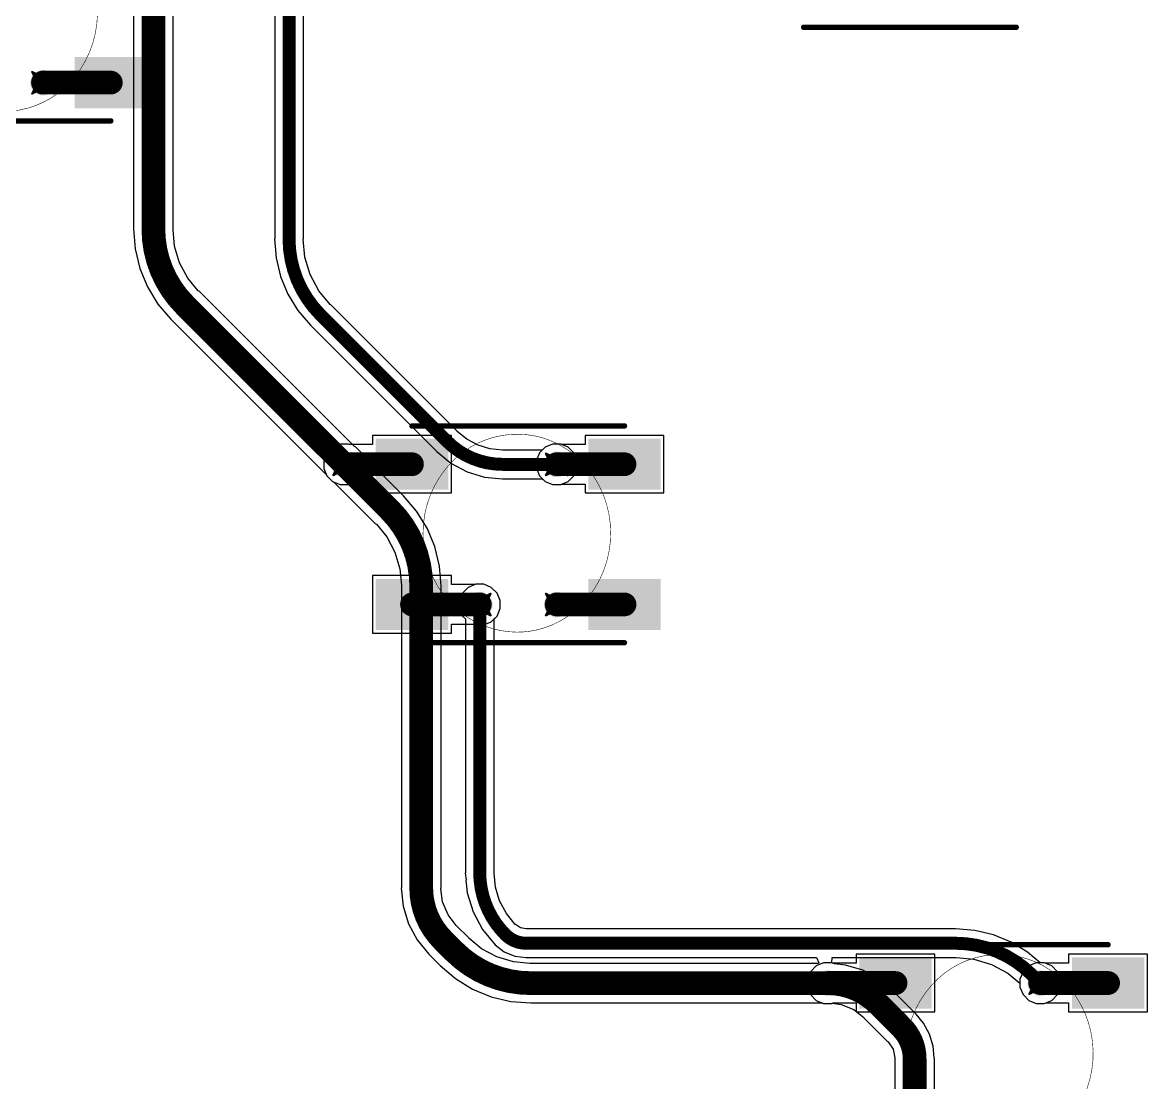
# Model space of a CAD drawing. Header units: inches. Extents: x -11 to 1110, y -7 to 455.
# Drawn here: x 596.71 to 623.18, y 214.76 to 239.7 of the extents above; entities that cross this region are included whole.
import ezdxf

# ---------------------------------------------------------------- set-up
doc = ezdxf.new("R2010")
doc.units = ezdxf.units.IN
for name, color, linetype in [('Bottom Layer', 5, 'Continuous'), ('Drill Drawing', 1, 'Continuous'), ('Mechanical 7', 56, 'Continuous'), ('Top Layer', 1, 'Continuous'), ('Top Overlay', 2, 'Continuous'), ('Top Paste', 8, 'Continuous'), ('Top Solder', 216, 'Continuous'), ('Via Holes', 16, 'Continuous')]:
    doc.layers.add(name, color=color, linetype=linetype)

msp = doc.modelspace()

# ---------------------------------------------------------------- hatches: boundary and pattern name
at = {"layer": 'Bottom Layer'}
h = msp.add_hatch(color=5, dxfattribs=at)
edge = h.paths.add_edge_path()
edge.add_arc((597.197, 238.286), 0.3, 0, 360)
h = msp.add_hatch(color=5, dxfattribs=at)
edge = h.paths.add_edge_path()
edge.add_arc((604.282, 229.305), 0.3, 0, 360)
h = msp.add_hatch(color=5, dxfattribs=at)
edge = h.paths.add_edge_path()
edge.add_arc((609.282, 229.305), 0.3, 0, 360)
h = msp.add_hatch(color=5, dxfattribs=at)
edge = h.paths.add_edge_path()
edge.add_arc((607.473, 226.005), 0.3, 0, 360)
h = msp.add_hatch(color=5, dxfattribs=at)
edge = h.paths.add_edge_path()
edge.add_arc((609.282, 226.005), 0.3, 0, 360)
h = msp.add_hatch(color=5, dxfattribs=at)
edge = h.paths.add_edge_path()
edge.add_arc((615.658, 217.095), 0.3, 0, 360)
h = msp.add_hatch(color=5, dxfattribs=at)
edge = h.paths.add_edge_path()
edge.add_arc((620.658, 217.095), 0.3, 0, 360)
at = {"layer": 'Top Layer'}
for points in [[(598.042, 238.79), (599.542, 238.79), (599.542, 237.79), (598.042, 237.79)], [(605.128, 229.808), (606.628, 229.808), (606.628, 228.808), (605.128, 228.808)], [(611.628, 228.808), (610.128, 228.808), (610.128, 229.808), (611.628, 229.808)], [(605.128, 226.508), (606.628, 226.508), (606.628, 225.508), (605.128, 225.508)], [(610.128, 226.508), (611.628, 226.508), (611.628, 225.508), (610.128, 225.508)], [(616.504, 217.598), (618.004, 217.598), (618.004, 216.598), (616.504, 216.598)], [(623.004, 216.598), (621.504, 216.598), (621.504, 217.598), (623.004, 217.598)]]:
    msp.add_hatch(color=1, dxfattribs=at).paths.add_polyline_path(points)
h = msp.add_hatch(color=1, dxfattribs=at)
edge = h.paths.add_edge_path()
edge.add_arc((597.197, 238.286), 0.3, 0, 360)
h = msp.add_hatch(color=1, dxfattribs=at)
edge = h.paths.add_edge_path()
edge.add_arc((604.282, 229.305), 0.3, 0, 360)
h = msp.add_hatch(color=1, dxfattribs=at)
edge = h.paths.add_edge_path()
edge.add_arc((609.282, 229.305), 0.3, 0, 360)
h = msp.add_hatch(color=1, dxfattribs=at)
edge = h.paths.add_edge_path()
edge.add_arc((607.473, 226.005), 0.3, 0, 360)
h = msp.add_hatch(color=1, dxfattribs=at)
edge = h.paths.add_edge_path()
edge.add_arc((609.282, 226.005), 0.3, 0, 360)
h = msp.add_hatch(color=1, dxfattribs=at)
edge = h.paths.add_edge_path()
edge.add_arc((615.658, 217.095), 0.3, 0, 360)
h = msp.add_hatch(color=1, dxfattribs=at)
edge = h.paths.add_edge_path()
edge.add_arc((620.658, 217.095), 0.3, 0, 360)
at = {"layer": 'Top Paste'}
for points in [[(598.042, 238.79), (599.542, 238.79), (599.542, 237.79), (598.042, 237.79)], [(605.128, 229.808), (606.628, 229.808), (606.628, 228.808), (605.128, 228.808)], [(611.628, 228.808), (610.128, 228.808), (610.128, 229.808), (611.628, 229.808)], [(605.128, 226.508), (606.628, 226.508), (606.628, 225.508), (605.128, 225.508)], [(610.128, 226.508), (611.628, 226.508), (611.628, 225.508), (610.128, 225.508)], [(616.504, 217.598), (618.004, 217.598), (618.004, 216.598), (616.504, 216.598)], [(623.004, 216.598), (621.504, 216.598), (621.504, 217.598), (623.004, 217.598)]]:
    msp.add_hatch(color=8, dxfattribs=at).paths.add_polyline_path(points)
at = {"layer": 'Top Solder'}
for points in [[(597.941, 238.891), (599.644, 238.891), (599.644, 237.688), (597.941, 237.688)], [(605.026, 229.91), (606.729, 229.91), (606.729, 228.707), (605.026, 228.707)], [(611.729, 228.707), (610.026, 228.707), (610.026, 229.91), (611.729, 229.91)], [(605.026, 226.61), (606.729, 226.61), (606.729, 225.407), (605.026, 225.407)], [(610.026, 226.61), (611.729, 226.61), (611.729, 225.407), (610.026, 225.407)], [(616.402, 217.7), (618.105, 217.7), (618.105, 216.497), (616.402, 216.497)], [(623.105, 216.497), (621.402, 216.497), (621.402, 217.7), (623.105, 217.7)]]:
    msp.add_hatch(color=216, dxfattribs=at).paths.add_polyline_path(points)
at = {"layer": 'Via Holes'}
h = msp.add_hatch(color=7, dxfattribs=at)
edge = h.paths.add_edge_path()
edge.add_arc((597.197, 238.286), 0.15, 0, 360)
h = msp.add_hatch(color=7, dxfattribs=at)
edge = h.paths.add_edge_path()
edge.add_arc((604.282, 229.305), 0.15, 0, 360)
h = msp.add_hatch(color=7, dxfattribs=at)
edge = h.paths.add_edge_path()
edge.add_arc((609.282, 229.305), 0.15, 0, 360)
h = msp.add_hatch(color=7, dxfattribs=at)
edge = h.paths.add_edge_path()
edge.add_arc((607.473, 226.005), 0.15, 0, 360)
h = msp.add_hatch(color=7, dxfattribs=at)
edge = h.paths.add_edge_path()
edge.add_arc((609.282, 226.005), 0.15, 0, 360)
h = msp.add_hatch(color=7, dxfattribs=at)
edge = h.paths.add_edge_path()
edge.add_arc((615.658, 217.095), 0.15, 0, 360)
h = msp.add_hatch(color=7, dxfattribs=at)
edge = h.paths.add_edge_path()
edge.add_arc((620.658, 217.095), 0.15, 0, 360)

# ---------------------------------------------------------------- linework, layer by layer
at = {"layer": 'Bottom Layer'}
for p, q in [((599.328, 246.227), (599.328, 234.845)), ((600.26, 234.845), (600.26, 245.884)), ((602.649, 242.711), (602.649, 234.616)), ((603.322, 234.616), (603.322, 242.711)), ((599.328, 234.845), (599.328, 234.845)), ((599.328, 234.845), (599.365, 234.375)), ((600.256, 234.824), (600.26, 234.845)), ((600.294, 234.439), (600.256, 234.824)), ((602.649, 234.616), (602.646, 234.616)), ((602.646, 234.616), (602.682, 234.165)), ((603.319, 234.601), (603.322, 234.616)), ((603.36, 234.185), (603.319, 234.601)), ((599.365, 234.375), (599.475, 233.916)), ((600.412, 234.049), (600.294, 234.439)), ((600.604, 233.689), (600.412, 234.049)), ((602.682, 234.165), (602.787, 233.726)), ((603.486, 233.771), (603.36, 234.185)), ((599.475, 233.916), (599.655, 233.48)), ((602.787, 233.726), (602.96, 233.309)), ((603.69, 233.389), (603.486, 233.771)), ((599.655, 233.48), (599.902, 233.078)), ((600.85, 233.391), (600.604, 233.689)), ((600.868, 233.379), (600.85, 233.391)), ((604.525, 229.722), (600.868, 233.379)), ((602.96, 233.309), (603.196, 232.924)), ((603.955, 233.066), (603.69, 233.389)), ((599.902, 233.078), (600.208, 232.719)), ((603.196, 232.924), (603.489, 232.58)), ((603.967, 233.058), (603.955, 233.066)), ((606.942, 230.083), (603.967, 233.058)), ((600.208, 232.719), (600.208, 232.719)), ((600.208, 232.719), (603.865, 229.062)), ((603.489, 232.58), (603.491, 232.582)), ((603.491, 232.582), (606.466, 229.607)), ((606.944, 230.08), (606.942, 230.083)), ((607.17, 229.895), (606.944, 230.08)), ((607.431, 229.755), (607.17, 229.895)), ((607.713, 229.67), (607.431, 229.755)), ((609.187, 229.783), (609.011, 229.71)), ((609.377, 229.783), (609.187, 229.783)), ((609.553, 229.71), (609.377, 229.783)), ((604.553, 229.71), (604.525, 229.722)), ((604.687, 229.576), (604.553, 229.71)), ((604.699, 229.548), (604.687, 229.576)), ((605.68, 228.566), (604.699, 229.548)), ((606.466, 229.607), (606.463, 229.604)), ((606.463, 229.604), (606.794, 229.332)), ((608.004, 229.641), (607.713, 229.67)), ((608.007, 229.642), (608.004, 229.641)), ((608.943, 229.642), (608.007, 229.642)), ((609.011, 229.71), (608.943, 229.642)), ((609.687, 229.576), (609.553, 229.71)), ((609.76, 229.4), (609.687, 229.576)), ((606.794, 229.332), (607.172, 229.13)), ((609.687, 229.034), (609.76, 229.21)), ((609.76, 229.21), (609.76, 229.4)), ((603.865, 229.062), (603.877, 229.034)), ((603.877, 229.034), (604.011, 228.9)), ((607.172, 229.13), (607.581, 229.006)), ((607.581, 229.006), (608.007, 228.964)), ((608.007, 228.964), (608.007, 228.968)), ((608.007, 228.968), (608.943, 228.968)), ((608.943, 228.968), (609.011, 228.9)), ((609.553, 228.9), (609.687, 229.034)), ((604.011, 228.9), (604.039, 228.888)), ((604.039, 228.888), (605.021, 227.907)), ((609.011, 228.9), (609.187, 228.827)), ((609.187, 228.827), (609.377, 228.827)), ((609.377, 228.827), (609.553, 228.9)), ((605.681, 228.566), (605.68, 228.566)), ((605.68, 228.566), (605.68, 228.566)), ((605.987, 228.207), (605.681, 228.566)), ((606.234, 227.805), (605.987, 228.207)), ((605.021, 227.907), (605.039, 227.895)), ((605.039, 227.895), (605.284, 227.596)), ((606.414, 227.369), (606.234, 227.805)), ((605.284, 227.596), (605.477, 227.236)), ((606.524, 226.91), (606.414, 227.369)), ((605.477, 227.236), (605.595, 226.846)), ((605.595, 226.846), (605.633, 226.461)), ((606.561, 226.44), (606.524, 226.91)), ((605.633, 226.461), (605.629, 226.44)), ((605.629, 226.44), (605.629, 219.336)), ((606.561, 219.336), (606.561, 226.44)), ((606.561, 226.44), (606.561, 226.44)), ((607.203, 226.41), (607.068, 226.276)), ((607.378, 226.483), (607.203, 226.41)), ((607.568, 226.483), (607.378, 226.483)), ((607.744, 226.41), (607.568, 226.483)), ((607.878, 226.276), (607.744, 226.41)), ((607.068, 226.276), (606.995, 226.1)), ((606.995, 226.1), (606.995, 225.91)), ((607.951, 226.1), (607.878, 226.276)), ((607.951, 225.91), (607.951, 226.1)), ((606.995, 225.91), (607.068, 225.734)), ((607.878, 225.734), (607.951, 225.91)), ((607.068, 225.734), (607.137, 225.666)), ((607.137, 225.666), (607.137, 219.692)), ((607.81, 225.666), (607.878, 225.734)), ((607.81, 219.692), (607.81, 225.666)), ((607.137, 219.692), (607.131, 219.692)), ((607.131, 219.692), (607.149, 219.517)), ((607.809, 219.685), (607.81, 219.692)), ((607.841, 219.356), (607.809, 219.685)), ((607.149, 219.517), (607.145, 219.501)), ((607.145, 219.501), (607.155, 219.452)), ((607.155, 219.452), (607.178, 219.224)), ((605.629, 219.336), (605.627, 219.336)), ((605.627, 219.336), (605.669, 218.907)), ((606.557, 219.315), (606.561, 219.336)), ((606.597, 219.006), (606.557, 219.315)), ((607.178, 219.224), (607.314, 218.774)), ((607.939, 219.032), (607.841, 219.356)), ((605.669, 218.907), (605.795, 218.493)), ((606.725, 218.699), (606.597, 219.006)), ((608.098, 218.735), (607.939, 219.032)), ((606.914, 218.452), (606.725, 218.699)), ((607.314, 218.774), (607.536, 218.359)), ((608.308, 218.479), (608.098, 218.735)), ((605.795, 218.493), (605.998, 218.113)), ((606.932, 218.439), (606.914, 218.452)), ((607.204, 218.168), (606.932, 218.439)), ((607.536, 218.359), (607.834, 217.995)), ((608.314, 218.475), (608.308, 218.479)), ((608.315, 218.473), (608.314, 218.475)), ((608.43, 218.397), (608.315, 218.473)), ((608.565, 218.37), (608.43, 218.397)), ((608.567, 218.37), (608.565, 218.37)), ((618.667, 218.37), (608.567, 218.37)), ((619.118, 218.337), (618.667, 218.373)), ((618.667, 218.373), (618.667, 218.37)), ((605.998, 218.113), (606.272, 217.779)), ((607.215, 218.15), (607.204, 218.168)), ((607.514, 217.905), (607.215, 218.15)), ((619.557, 218.232), (619.118, 218.337)), ((619.974, 218.059), (619.557, 218.232)), ((607.874, 217.713), (607.514, 217.905)), ((607.834, 217.995), (607.836, 217.997)), ((607.836, 217.997), (608.05, 217.833)), ((608.05, 217.833), (608.299, 217.73)), ((620.359, 217.823), (619.974, 218.059)), ((606.272, 217.779), (606.273, 217.78)), ((606.273, 217.78), (606.544, 217.509)), ((608.264, 217.595), (607.874, 217.713)), ((608.649, 217.557), (608.264, 217.595)), ((608.299, 217.73), (608.567, 217.695)), ((608.567, 217.695), (608.567, 217.697)), ((608.567, 217.697), (615.396, 217.697)), ((608.67, 217.561), (608.649, 217.557)), ((615.439, 217.561), (608.67, 217.561)), ((615.396, 217.697), (615.448, 217.57)), ((615.448, 217.57), (615.439, 217.561)), ((615.753, 217.573), (615.76, 217.697)), ((615.815, 217.547), (615.753, 217.573)), ((615.76, 217.697), (618.667, 217.697)), ((618.667, 217.697), (618.682, 217.7)), ((618.682, 217.7), (619.098, 217.659)), ((619.098, 217.659), (619.512, 217.533)), ((620.653, 217.573), (620.359, 217.823)), ((620.753, 217.573), (620.653, 217.573)), ((620.929, 217.5), (620.753, 217.573)), ((606.544, 217.509), (606.544, 217.509)), ((606.544, 217.509), (606.544, 217.509)), ((606.544, 217.509), (606.903, 217.202)), ((616.078, 217.521), (615.815, 217.547)), ((616.481, 217.399), (616.078, 217.521)), ((616.853, 217.2), (616.481, 217.399)), ((619.512, 217.533), (619.894, 217.329)), ((619.894, 217.329), (620.18, 217.094)), ((621.063, 217.365), (620.929, 217.5)), ((621.136, 217.19), (621.063, 217.365)), ((606.903, 217.202), (607.305, 216.956)), ((617.179, 216.932), (616.853, 217.2)), ((620.18, 217.094), (620.18, 217)), ((621.136, 217), (621.136, 217.19)), ((607.305, 216.956), (607.741, 216.775)), ((607.741, 216.775), (608.2, 216.665)), ((617.178, 216.931), (617.179, 216.932)), ((617.727, 216.382), (617.178, 216.931)), ((620.18, 217), (620.253, 216.824)), ((620.253, 216.824), (620.388, 216.69)), ((620.929, 216.69), (621.063, 216.824)), ((621.063, 216.824), (621.136, 217)), ((608.2, 216.665), (608.67, 216.628)), ((608.67, 216.628), (608.67, 216.629)), ((608.67, 216.629), (615.535, 216.629)), ((615.535, 216.629), (615.563, 216.617)), ((615.563, 216.617), (615.753, 216.617)), ((615.753, 216.617), (615.764, 216.621)), ((615.764, 216.621), (615.975, 216.594)), ((615.975, 216.594), (616.27, 216.471)), ((620.388, 216.69), (620.563, 216.617)), ((620.563, 216.617), (620.753, 216.617)), ((620.753, 216.617), (620.929, 216.69)), ((616.27, 216.471), (616.507, 216.289)), ((616.507, 216.289), (616.519, 216.272)), ((616.519, 216.272), (617.068, 215.723)), ((617.737, 216.368), (617.727, 216.382)), ((617.913, 216.153), (617.737, 216.368)), ((618.052, 215.893), (617.913, 216.153)), ((617.068, 215.723), (617.084, 215.712)), ((617.084, 215.712), (617.2, 215.539)), ((618.138, 215.61), (618.052, 215.893)), ((617.2, 215.539), (617.24, 215.335)), ((618.165, 215.334), (618.138, 215.61)), ((617.24, 215.335), (617.236, 215.317)), ((617.236, 215.317), (617.236, 206.919)), ((618.169, 215.317), (618.165, 215.334)), ((618.169, 206.919), (618.169, 215.317))]:
    msp.add_line(p, q, dxfattribs=at)
for points in [[(599.794, 234.845, 0.559, 0.559, 0), (599.794, 246.35, 0.559, 0.559, 0)], [(602.985, 234.616, 0.305, 0.305, 0), (602.985, 243.05, 0.305, 0.305, 0)], [(600.538, 233.049, 0.559, 0.559, -0.198912), (599.794, 234.845, 0.559, 0.559, 0)], [(603.729, 232.82, 0.305, 0.305, -0.198912), (602.985, 234.616, 0.305, 0.305, 0)], [(600.538, 233.049, 0.559, 0.559, 0), (604.282, 229.305, 0.559, 0.559, 0)], [(603.729, 232.82, 0.305, 0.305, 0), (606.704, 229.845, 0.305, 0.305, 0)], [(608.007, 229.305, 0.305, 0.305, -0.198912), (606.704, 229.845, 0.305, 0.305, 0)], [(604.282, 229.305, 0.559, 0.559, 0), (605.351, 228.236, 0.559, 0.559, 0)], [(608.007, 229.305, 0.305, 0.305, 0), (609.282, 229.305, 0.305, 0.305, 0)], [(605.351, 228.236, 0.559, 0.559, -0.198912), (606.095, 226.44, 0.559, 0.559, 0)], [(606.095, 219.336, 0.559, 0.559, 0), (606.095, 226.44, 0.559, 0.559, 0)], [(607.473, 219.692, 0.305, 0.305, 0), (607.473, 226.005, 0.305, 0.305, 0)], [(607.482, 219.501, 0.305, 0.305, -0.023282), (607.473, 219.692, 0.305, 0.305, 0)], [(606.603, 218.11, 0.559, 0.559, -0.198912), (606.095, 219.336, 0.559, 0.559, 0)], [(608.076, 218.237, 0.305, 0.305, -0.174821), (607.482, 219.501, 0.305, 0.305, 0)], [(606.603, 218.11, 0.559, 0.559, 0), (606.874, 217.839, 0.559, 0.559, 0)], [(608.567, 218.034, 0.305, 0.305, -0.198912), (608.076, 218.237, 0.305, 0.305, 0)], [(608.67, 217.095, 0.559, 0.559, -0.198912), (606.874, 217.839, 0.559, 0.559, 0)], [(608.567, 218.034, 0.305, 0.305, 0), (618.667, 218.034, 0.305, 0.305, 0)], [(618.667, 218.034, 0.305, 0.305, -0.198912), (620.463, 217.29, 0.305, 0.305, 0)], [(608.67, 217.095, 0.559, 0.559, 0), (615.658, 217.095, 0.559, 0.559, 0)], [(615.658, 217.095, 0.559, 0.559, -0.198912), (616.849, 216.602, 0.559, 0.559, 0)], [(620.463, 217.29, 0.305, 0.305, 0), (620.658, 217.095, 0.305, 0.305, 0)], [(616.849, 216.602, 0.559, 0.559, 0), (617.398, 216.052, 0.559, 0.559, 0)], [(617.398, 216.052, 0.559, 0.559, -0.198912), (617.703, 215.317, 0.559, 0.559, 0)], [(617.703, 206.919, 0.559, 0.559, 0), (617.703, 215.317, 0.559, 0.559, 0)]]:
    msp.add_lwpolyline(points, format="xyseb", dxfattribs=at)
for points in [[(599.654, 234.845, 0.279, 0.279, 1), (599.934, 234.845, 0.279, 0.279, 1)], [(599.654, 234.845, 0.279, 0.279, 1), (599.934, 234.845, 0.279, 0.279, 1)], [(602.909, 234.616, 0.152, 0.152, 1), (603.061, 234.616, 0.152, 0.152, 1)], [(602.909, 234.616, 0.152, 0.152, 1), (603.061, 234.616, 0.152, 0.152, 1)], [(600.398, 233.049, 0.279, 0.279, 1), (600.678, 233.049, 0.279, 0.279, 1)], [(600.398, 233.049, 0.279, 0.279, 1), (600.678, 233.049, 0.279, 0.279, 1)], [(603.653, 232.82, 0.152, 0.152, 1), (603.805, 232.82, 0.152, 0.152, 1)], [(603.653, 232.82, 0.152, 0.152, 1), (603.805, 232.82, 0.152, 0.152, 1)], [(606.628, 229.845, 0.152, 0.152, 1), (606.781, 229.845, 0.152, 0.152, 1)], [(606.628, 229.845, 0.152, 0.152, 1), (606.781, 229.845, 0.152, 0.152, 1)], [(604.142, 229.305, 0.279, 0.279, 1), (604.422, 229.305, 0.279, 0.279, 1)], [(604.142, 229.305, 0.279, 0.279, 1), (604.422, 229.305, 0.279, 0.279, 1)], [(607.931, 229.305, 0.152, 0.152, 1), (608.083, 229.305, 0.152, 0.152, 1)], [(607.931, 229.305, 0.152, 0.152, 1), (608.083, 229.305, 0.152, 0.152, 1)], [(609.206, 229.305, 0.152, 0.152, 1), (609.358, 229.305, 0.152, 0.152, 1)], [(605.211, 228.236, 0.279, 0.279, 1), (605.491, 228.236, 0.279, 0.279, 1)], [(605.211, 228.236, 0.279, 0.279, 1), (605.491, 228.236, 0.279, 0.279, 1)], [(605.955, 226.44, 0.279, 0.279, 1), (606.234, 226.44, 0.279, 0.279, 1)], [(605.955, 226.44, 0.279, 0.279, 1), (606.234, 226.44, 0.279, 0.279, 1)], [(607.397, 226.005, 0.152, 0.152, 1), (607.549, 226.005, 0.152, 0.152, 1)], [(607.397, 219.692, 0.152, 0.152, 1), (607.549, 219.692, 0.152, 0.152, 1)], [(607.397, 219.692, 0.152, 0.152, 1), (607.549, 219.692, 0.152, 0.152, 1)], [(605.955, 219.336, 0.279, 0.279, 1), (606.234, 219.336, 0.279, 0.279, 1)], [(605.955, 219.336, 0.279, 0.279, 1), (606.234, 219.336, 0.279, 0.279, 1)], [(607.406, 219.501, 0.152, 0.152, 1), (607.558, 219.501, 0.152, 0.152, 1)], [(607.406, 219.501, 0.152, 0.152, 1), (607.558, 219.501, 0.152, 0.152, 1)], [(606.463, 218.11, 0.279, 0.279, 1), (606.742, 218.11, 0.279, 0.279, 1)], [(606.463, 218.11, 0.279, 0.279, 1), (606.742, 218.11, 0.279, 0.279, 1)], [(608, 218.237, 0.152, 0.152, 1), (608.152, 218.237, 0.152, 0.152, 1)], [(608, 218.237, 0.152, 0.152, 1), (608.152, 218.237, 0.152, 0.152, 1)], [(606.734, 217.839, 0.279, 0.279, 1), (607.014, 217.839, 0.279, 0.279, 1)], [(606.734, 217.839, 0.279, 0.279, 1), (607.014, 217.839, 0.279, 0.279, 1)], [(608.49, 218.034, 0.152, 0.152, 1), (608.643, 218.034, 0.152, 0.152, 1)], [(608.49, 218.034, 0.152, 0.152, 1), (608.643, 218.034, 0.152, 0.152, 1)], [(618.591, 218.034, 0.152, 0.152, 1), (618.743, 218.034, 0.152, 0.152, 1)], [(618.591, 218.034, 0.152, 0.152, 1), (618.743, 218.034, 0.152, 0.152, 1)], [(608.53, 217.095, 0.279, 0.279, 1), (608.81, 217.095, 0.279, 0.279, 1)], [(608.53, 217.095, 0.279, 0.279, 1), (608.81, 217.095, 0.279, 0.279, 1)], [(615.518, 217.095, 0.279, 0.279, 1), (615.798, 217.095, 0.279, 0.279, 1)], [(615.518, 217.095, 0.279, 0.279, 1), (615.798, 217.095, 0.279, 0.279, 1)], [(620.387, 217.29, 0.152, 0.152, 1), (620.539, 217.29, 0.152, 0.152, 1)], [(620.387, 217.29, 0.152, 0.152, 1), (620.539, 217.29, 0.152, 0.152, 1)], [(620.582, 217.095, 0.152, 0.152, 1), (620.734, 217.095, 0.152, 0.152, 1)], [(616.709, 216.602, 0.279, 0.279, 1), (616.988, 216.602, 0.279, 0.279, 1)], [(616.709, 216.602, 0.279, 0.279, 1), (616.988, 216.602, 0.279, 0.279, 1)], [(617.258, 216.052, 0.279, 0.279, 1), (617.537, 216.052, 0.279, 0.279, 1)], [(617.258, 216.052, 0.279, 0.279, 1), (617.537, 216.052, 0.279, 0.279, 1)], [(617.563, 215.317, 0.279, 0.279, 1), (617.842, 215.317, 0.279, 0.279, 1)], [(617.563, 215.317, 0.279, 0.279, 1), (617.842, 215.317, 0.279, 0.279, 1)]]:
    msp.add_lwpolyline(points, format="xyseb", close=True, dxfattribs=at)
at = {"layer": 'Drill Drawing'}
for points in [[(596.943, 238.54, 0.0508, 0.0508, 0), (597.197, 238.413, 0.0508, 0.0508, 0)], [(596.943, 238.54, 0.0508, 0.0508, 0), (597.07, 238.286, 0.0508, 0.0508, 0)], [(597.197, 238.413, 0.0508, 0.0508, 0), (597.451, 238.54, 0.0508, 0.0508, 0)], [(597.324, 238.286, 0.0508, 0.0508, 0), (597.451, 238.54, 0.0508, 0.0508, 0)], [(596.943, 238.032, 0.0508, 0.0508, 0), (597.07, 238.286, 0.0508, 0.0508, 0)], [(597.324, 238.286, 0.0508, 0.0508, 0), (597.451, 238.032, 0.0508, 0.0508, 0)], [(596.943, 238.032, 0.0508, 0.0508, 0), (597.197, 238.159, 0.0508, 0.0508, 0)], [(597.197, 238.159, 0.0508, 0.0508, 0), (597.451, 238.032, 0.0508, 0.0508, 0)], [(604.028, 229.559, 0.0508, 0.0508, 0), (604.282, 229.432, 0.0508, 0.0508, 0)], [(604.028, 229.559, 0.0508, 0.0508, 0), (604.155, 229.305, 0.0508, 0.0508, 0)], [(604.282, 229.432, 0.0508, 0.0508, 0), (604.536, 229.559, 0.0508, 0.0508, 0)], [(604.409, 229.305, 0.0508, 0.0508, 0), (604.536, 229.559, 0.0508, 0.0508, 0)], [(609.028, 229.559, 0.0508, 0.0508, 0), (609.282, 229.432, 0.0508, 0.0508, 0)], [(609.028, 229.559, 0.0508, 0.0508, 0), (609.155, 229.305, 0.0508, 0.0508, 0)], [(609.282, 229.432, 0.0508, 0.0508, 0), (609.536, 229.559, 0.0508, 0.0508, 0)], [(609.409, 229.305, 0.0508, 0.0508, 0), (609.536, 229.559, 0.0508, 0.0508, 0)], [(604.028, 229.051, 0.0508, 0.0508, 0), (604.155, 229.305, 0.0508, 0.0508, 0)], [(604.409, 229.305, 0.0508, 0.0508, 0), (604.536, 229.051, 0.0508, 0.0508, 0)], [(609.028, 229.051, 0.0508, 0.0508, 0), (609.155, 229.305, 0.0508, 0.0508, 0)], [(609.409, 229.305, 0.0508, 0.0508, 0), (609.536, 229.051, 0.0508, 0.0508, 0)], [(604.028, 229.051, 0.0508, 0.0508, 0), (604.282, 229.178, 0.0508, 0.0508, 0)], [(604.282, 229.178, 0.0508, 0.0508, 0), (604.536, 229.051, 0.0508, 0.0508, 0)], [(609.028, 229.051, 0.0508, 0.0508, 0), (609.282, 229.178, 0.0508, 0.0508, 0)], [(609.282, 229.178, 0.0508, 0.0508, 0), (609.536, 229.051, 0.0508, 0.0508, 0)], [(607.219, 226.259, 0.0508, 0.0508, 0), (607.473, 226.132, 0.0508, 0.0508, 0)], [(607.219, 226.259, 0.0508, 0.0508, 0), (607.346, 226.005, 0.0508, 0.0508, 0)], [(607.219, 225.751, 0.0508, 0.0508, 0), (607.346, 226.005, 0.0508, 0.0508, 0)], [(607.473, 226.132, 0.0508, 0.0508, 0), (607.727, 226.259, 0.0508, 0.0508, 0)], [(607.6, 226.005, 0.0508, 0.0508, 0), (607.727, 226.259, 0.0508, 0.0508, 0)], [(607.6, 226.005, 0.0508, 0.0508, 0), (607.727, 225.751, 0.0508, 0.0508, 0)], [(609.028, 226.259, 0.0508, 0.0508, 0), (609.282, 226.132, 0.0508, 0.0508, 0)], [(609.028, 226.259, 0.0508, 0.0508, 0), (609.155, 226.005, 0.0508, 0.0508, 0)], [(609.028, 225.751, 0.0508, 0.0508, 0), (609.155, 226.005, 0.0508, 0.0508, 0)], [(609.282, 226.132, 0.0508, 0.0508, 0), (609.536, 226.259, 0.0508, 0.0508, 0)], [(609.409, 226.005, 0.0508, 0.0508, 0), (609.536, 226.259, 0.0508, 0.0508, 0)], [(609.409, 226.005, 0.0508, 0.0508, 0), (609.536, 225.751, 0.0508, 0.0508, 0)], [(607.219, 225.751, 0.0508, 0.0508, 0), (607.473, 225.878, 0.0508, 0.0508, 0)], [(607.473, 225.878, 0.0508, 0.0508, 0), (607.727, 225.751, 0.0508, 0.0508, 0)], [(609.028, 225.751, 0.0508, 0.0508, 0), (609.282, 225.878, 0.0508, 0.0508, 0)], [(609.282, 225.878, 0.0508, 0.0508, 0), (609.536, 225.751, 0.0508, 0.0508, 0)], [(615.404, 217.349, 0.0508, 0.0508, 0), (615.658, 217.222, 0.0508, 0.0508, 0)], [(615.404, 217.349, 0.0508, 0.0508, 0), (615.531, 217.095, 0.0508, 0.0508, 0)], [(615.658, 217.222, 0.0508, 0.0508, 0), (615.912, 217.349, 0.0508, 0.0508, 0)], [(615.785, 217.095, 0.0508, 0.0508, 0), (615.912, 217.349, 0.0508, 0.0508, 0)], [(620.404, 217.349, 0.0508, 0.0508, 0), (620.658, 217.222, 0.0508, 0.0508, 0)], [(620.404, 217.349, 0.0508, 0.0508, 0), (620.531, 217.095, 0.0508, 0.0508, 0)], [(620.658, 217.222, 0.0508, 0.0508, 0), (620.912, 217.349, 0.0508, 0.0508, 0)], [(620.785, 217.095, 0.0508, 0.0508, 0), (620.912, 217.349, 0.0508, 0.0508, 0)], [(615.404, 216.841, 0.0508, 0.0508, 0), (615.531, 217.095, 0.0508, 0.0508, 0)], [(615.785, 217.095, 0.0508, 0.0508, 0), (615.912, 216.841, 0.0508, 0.0508, 0)], [(620.404, 216.841, 0.0508, 0.0508, 0), (620.531, 217.095, 0.0508, 0.0508, 0)], [(620.785, 217.095, 0.0508, 0.0508, 0), (620.912, 216.841, 0.0508, 0.0508, 0)], [(615.404, 216.841, 0.0508, 0.0508, 0), (615.658, 216.968, 0.0508, 0.0508, 0)], [(615.658, 216.968, 0.0508, 0.0508, 0), (615.912, 216.841, 0.0508, 0.0508, 0)], [(620.404, 216.841, 0.0508, 0.0508, 0), (620.658, 216.968, 0.0508, 0.0508, 0)], [(620.658, 216.968, 0.0508, 0.0508, 0), (620.912, 216.841, 0.0508, 0.0508, 0)]]:
    msp.add_lwpolyline(points, format="xyseb", dxfattribs=at)
for points in [[(596.93, 238.54, 0.0254, 0.0254, 1), (596.956, 238.54, 0.0254, 0.0254, 1)], [(596.93, 238.54, 0.0254, 0.0254, 1), (596.956, 238.54, 0.0254, 0.0254, 1)], [(597.438, 238.54, 0.0254, 0.0254, 1), (597.464, 238.54, 0.0254, 0.0254, 1)], [(597.438, 238.54, 0.0254, 0.0254, 1), (597.464, 238.54, 0.0254, 0.0254, 1)], [(597.057, 238.286, 0.0254, 0.0254, 1), (597.083, 238.286, 0.0254, 0.0254, 1)], [(597.057, 238.286, 0.0254, 0.0254, 1), (597.083, 238.286, 0.0254, 0.0254, 1)], [(597.184, 238.413, 0.0254, 0.0254, 1), (597.21, 238.413, 0.0254, 0.0254, 1)], [(597.184, 238.413, 0.0254, 0.0254, 1), (597.21, 238.413, 0.0254, 0.0254, 1)], [(597.311, 238.286, 0.0254, 0.0254, 1), (597.337, 238.286, 0.0254, 0.0254, 1)], [(597.311, 238.286, 0.0254, 0.0254, 1), (597.337, 238.286, 0.0254, 0.0254, 1)], [(596.93, 238.032, 0.0254, 0.0254, 1), (596.956, 238.032, 0.0254, 0.0254, 1)], [(596.93, 238.032, 0.0254, 0.0254, 1), (596.956, 238.032, 0.0254, 0.0254, 1)], [(597.184, 238.159, 0.0254, 0.0254, 1), (597.21, 238.159, 0.0254, 0.0254, 1)], [(597.184, 238.159, 0.0254, 0.0254, 1), (597.21, 238.159, 0.0254, 0.0254, 1)], [(597.438, 238.032, 0.0254, 0.0254, 1), (597.464, 238.032, 0.0254, 0.0254, 1)], [(597.438, 238.032, 0.0254, 0.0254, 1), (597.464, 238.032, 0.0254, 0.0254, 1)], [(604.015, 229.559, 0.0254, 0.0254, 1), (604.041, 229.559, 0.0254, 0.0254, 1)], [(604.015, 229.559, 0.0254, 0.0254, 1), (604.041, 229.559, 0.0254, 0.0254, 1)], [(604.523, 229.559, 0.0254, 0.0254, 1), (604.549, 229.559, 0.0254, 0.0254, 1)], [(604.523, 229.559, 0.0254, 0.0254, 1), (604.549, 229.559, 0.0254, 0.0254, 1)], [(609.015, 229.559, 0.0254, 0.0254, 1), (609.041, 229.559, 0.0254, 0.0254, 1)], [(609.015, 229.559, 0.0254, 0.0254, 1), (609.041, 229.559, 0.0254, 0.0254, 1)], [(609.523, 229.559, 0.0254, 0.0254, 1), (609.549, 229.559, 0.0254, 0.0254, 1)], [(609.523, 229.559, 0.0254, 0.0254, 1), (609.549, 229.559, 0.0254, 0.0254, 1)], [(604.142, 229.305, 0.0254, 0.0254, 1), (604.168, 229.305, 0.0254, 0.0254, 1)], [(604.142, 229.305, 0.0254, 0.0254, 1), (604.168, 229.305, 0.0254, 0.0254, 1)], [(604.269, 229.432, 0.0254, 0.0254, 1), (604.295, 229.432, 0.0254, 0.0254, 1)], [(604.269, 229.432, 0.0254, 0.0254, 1), (604.295, 229.432, 0.0254, 0.0254, 1)], [(604.396, 229.305, 0.0254, 0.0254, 1), (604.422, 229.305, 0.0254, 0.0254, 1)], [(604.396, 229.305, 0.0254, 0.0254, 1), (604.422, 229.305, 0.0254, 0.0254, 1)], [(609.142, 229.305, 0.0254, 0.0254, 1), (609.168, 229.305, 0.0254, 0.0254, 1)], [(609.142, 229.305, 0.0254, 0.0254, 1), (609.168, 229.305, 0.0254, 0.0254, 1)], [(609.269, 229.432, 0.0254, 0.0254, 1), (609.295, 229.432, 0.0254, 0.0254, 1)], [(609.269, 229.432, 0.0254, 0.0254, 1), (609.295, 229.432, 0.0254, 0.0254, 1)], [(609.396, 229.305, 0.0254, 0.0254, 1), (609.422, 229.305, 0.0254, 0.0254, 1)], [(609.396, 229.305, 0.0254, 0.0254, 1), (609.422, 229.305, 0.0254, 0.0254, 1)], [(604.015, 229.051, 0.0254, 0.0254, 1), (604.041, 229.051, 0.0254, 0.0254, 1)], [(604.015, 229.051, 0.0254, 0.0254, 1), (604.041, 229.051, 0.0254, 0.0254, 1)], [(604.269, 229.178, 0.0254, 0.0254, 1), (604.295, 229.178, 0.0254, 0.0254, 1)], [(604.269, 229.178, 0.0254, 0.0254, 1), (604.295, 229.178, 0.0254, 0.0254, 1)], [(604.523, 229.051, 0.0254, 0.0254, 1), (604.549, 229.051, 0.0254, 0.0254, 1)], [(604.523, 229.051, 0.0254, 0.0254, 1), (604.549, 229.051, 0.0254, 0.0254, 1)], [(609.015, 229.051, 0.0254, 0.0254, 1), (609.041, 229.051, 0.0254, 0.0254, 1)], [(609.015, 229.051, 0.0254, 0.0254, 1), (609.041, 229.051, 0.0254, 0.0254, 1)], [(609.269, 229.178, 0.0254, 0.0254, 1), (609.295, 229.178, 0.0254, 0.0254, 1)], [(609.269, 229.178, 0.0254, 0.0254, 1), (609.295, 229.178, 0.0254, 0.0254, 1)], [(609.523, 229.051, 0.0254, 0.0254, 1), (609.549, 229.051, 0.0254, 0.0254, 1)], [(609.523, 229.051, 0.0254, 0.0254, 1), (609.549, 229.051, 0.0254, 0.0254, 1)], [(607.207, 226.259, 0.0254, 0.0254, 1), (607.232, 226.259, 0.0254, 0.0254, 1)], [(607.207, 226.259, 0.0254, 0.0254, 1), (607.232, 226.259, 0.0254, 0.0254, 1)], [(607.334, 226.005, 0.0254, 0.0254, 1), (607.359, 226.005, 0.0254, 0.0254, 1)], [(607.334, 226.005, 0.0254, 0.0254, 1), (607.359, 226.005, 0.0254, 0.0254, 1)], [(607.461, 226.132, 0.0254, 0.0254, 1), (607.486, 226.132, 0.0254, 0.0254, 1)], [(607.461, 226.132, 0.0254, 0.0254, 1), (607.486, 226.132, 0.0254, 0.0254, 1)], [(607.588, 226.005, 0.0254, 0.0254, 1), (607.613, 226.005, 0.0254, 0.0254, 1)], [(607.588, 226.005, 0.0254, 0.0254, 1), (607.613, 226.005, 0.0254, 0.0254, 1)], [(607.715, 226.259, 0.0254, 0.0254, 1), (607.74, 226.259, 0.0254, 0.0254, 1)], [(607.715, 226.259, 0.0254, 0.0254, 1), (607.74, 226.259, 0.0254, 0.0254, 1)], [(609.015, 226.259, 0.0254, 0.0254, 1), (609.041, 226.259, 0.0254, 0.0254, 1)], [(609.015, 226.259, 0.0254, 0.0254, 1), (609.041, 226.259, 0.0254, 0.0254, 1)], [(609.142, 226.005, 0.0254, 0.0254, 1), (609.168, 226.005, 0.0254, 0.0254, 1)], [(609.142, 226.005, 0.0254, 0.0254, 1), (609.168, 226.005, 0.0254, 0.0254, 1)], [(609.269, 226.132, 0.0254, 0.0254, 1), (609.295, 226.132, 0.0254, 0.0254, 1)], [(609.269, 226.132, 0.0254, 0.0254, 1), (609.295, 226.132, 0.0254, 0.0254, 1)], [(609.396, 226.005, 0.0254, 0.0254, 1), (609.422, 226.005, 0.0254, 0.0254, 1)], [(609.396, 226.005, 0.0254, 0.0254, 1), (609.422, 226.005, 0.0254, 0.0254, 1)], [(609.523, 226.259, 0.0254, 0.0254, 1), (609.549, 226.259, 0.0254, 0.0254, 1)], [(609.523, 226.259, 0.0254, 0.0254, 1), (609.549, 226.259, 0.0254, 0.0254, 1)], [(607.207, 225.751, 0.0254, 0.0254, 1), (607.232, 225.751, 0.0254, 0.0254, 1)], [(607.207, 225.751, 0.0254, 0.0254, 1), (607.232, 225.751, 0.0254, 0.0254, 1)], [(607.461, 225.878, 0.0254, 0.0254, 1), (607.486, 225.878, 0.0254, 0.0254, 1)], [(607.461, 225.878, 0.0254, 0.0254, 1), (607.486, 225.878, 0.0254, 0.0254, 1)], [(607.715, 225.751, 0.0254, 0.0254, 1), (607.74, 225.751, 0.0254, 0.0254, 1)], [(607.715, 225.751, 0.0254, 0.0254, 1), (607.74, 225.751, 0.0254, 0.0254, 1)], [(609.015, 225.751, 0.0254, 0.0254, 1), (609.041, 225.751, 0.0254, 0.0254, 1)], [(609.015, 225.751, 0.0254, 0.0254, 1), (609.041, 225.751, 0.0254, 0.0254, 1)], [(609.269, 225.878, 0.0254, 0.0254, 1), (609.295, 225.878, 0.0254, 0.0254, 1)], [(609.269, 225.878, 0.0254, 0.0254, 1), (609.295, 225.878, 0.0254, 0.0254, 1)], [(609.523, 225.751, 0.0254, 0.0254, 1), (609.549, 225.751, 0.0254, 0.0254, 1)], [(609.523, 225.751, 0.0254, 0.0254, 1), (609.549, 225.751, 0.0254, 0.0254, 1)], [(615.391, 217.349, 0.0254, 0.0254, 1), (615.417, 217.349, 0.0254, 0.0254, 1)], [(615.391, 217.349, 0.0254, 0.0254, 1), (615.417, 217.349, 0.0254, 0.0254, 1)], [(615.899, 217.349, 0.0254, 0.0254, 1), (615.925, 217.349, 0.0254, 0.0254, 1)], [(615.899, 217.349, 0.0254, 0.0254, 1), (615.925, 217.349, 0.0254, 0.0254, 1)], [(620.391, 217.349, 0.0254, 0.0254, 1), (620.417, 217.349, 0.0254, 0.0254, 1)], [(620.391, 217.349, 0.0254, 0.0254, 1), (620.417, 217.349, 0.0254, 0.0254, 1)], [(620.899, 217.349, 0.0254, 0.0254, 1), (620.925, 217.349, 0.0254, 0.0254, 1)], [(620.899, 217.349, 0.0254, 0.0254, 1), (620.925, 217.349, 0.0254, 0.0254, 1)], [(615.518, 217.095, 0.0254, 0.0254, 1), (615.544, 217.095, 0.0254, 0.0254, 1)], [(615.518, 217.095, 0.0254, 0.0254, 1), (615.544, 217.095, 0.0254, 0.0254, 1)], [(615.645, 217.222, 0.0254, 0.0254, 1), (615.671, 217.222, 0.0254, 0.0254, 1)], [(615.645, 217.222, 0.0254, 0.0254, 1), (615.671, 217.222, 0.0254, 0.0254, 1)], [(615.772, 217.095, 0.0254, 0.0254, 1), (615.798, 217.095, 0.0254, 0.0254, 1)], [(615.772, 217.095, 0.0254, 0.0254, 1), (615.798, 217.095, 0.0254, 0.0254, 1)], [(620.518, 217.095, 0.0254, 0.0254, 1), (620.544, 217.095, 0.0254, 0.0254, 1)], [(620.518, 217.095, 0.0254, 0.0254, 1), (620.544, 217.095, 0.0254, 0.0254, 1)], [(620.645, 217.222, 0.0254, 0.0254, 1), (620.671, 217.222, 0.0254, 0.0254, 1)], [(620.645, 217.222, 0.0254, 0.0254, 1), (620.671, 217.222, 0.0254, 0.0254, 1)], [(620.772, 217.095, 0.0254, 0.0254, 1), (620.798, 217.095, 0.0254, 0.0254, 1)], [(620.772, 217.095, 0.0254, 0.0254, 1), (620.798, 217.095, 0.0254, 0.0254, 1)], [(615.391, 216.841, 0.0254, 0.0254, 1), (615.417, 216.841, 0.0254, 0.0254, 1)], [(615.391, 216.841, 0.0254, 0.0254, 1), (615.417, 216.841, 0.0254, 0.0254, 1)], [(615.645, 216.968, 0.0254, 0.0254, 1), (615.671, 216.968, 0.0254, 0.0254, 1)], [(615.645, 216.968, 0.0254, 0.0254, 1), (615.671, 216.968, 0.0254, 0.0254, 1)], [(615.899, 216.841, 0.0254, 0.0254, 1), (615.925, 216.841, 0.0254, 0.0254, 1)], [(615.899, 216.841, 0.0254, 0.0254, 1), (615.925, 216.841, 0.0254, 0.0254, 1)], [(620.391, 216.841, 0.0254, 0.0254, 1), (620.417, 216.841, 0.0254, 0.0254, 1)], [(620.391, 216.841, 0.0254, 0.0254, 1), (620.417, 216.841, 0.0254, 0.0254, 1)], [(620.645, 216.968, 0.0254, 0.0254, 1), (620.671, 216.968, 0.0254, 0.0254, 1)], [(620.645, 216.968, 0.0254, 0.0254, 1), (620.671, 216.968, 0.0254, 0.0254, 1)], [(620.899, 216.841, 0.0254, 0.0254, 1), (620.925, 216.841, 0.0254, 0.0254, 1)], [(620.899, 216.841, 0.0254, 0.0254, 1), (620.925, 216.841, 0.0254, 0.0254, 1)]]:
    msp.add_lwpolyline(points, format="xyseb", close=True, dxfattribs=at)
at = {"layer": 'Mechanical 7'}
for points in [[(597.713, 241.708, 0.0127, 0.0127, -0.392267), (597.942, 238.42, 0.0127, 0.0127, 0)], [(597.942, 238.42, 0.0127, 0.0127, -0.226943), (596.269, 237.609, 0.0127, 0.0127, 0)], [(606.787, 229.334, 0.0127, 0.0127, -0.260865), (608.777, 229.972, 0.0127, 0.0127, 0)], [(608.777, 229.972, 0.0127, 0.0127, -0.030805), (609.028, 229.903, 0.0127, 0.0127, 0)], [(609.028, 229.903, 0.0127, 0.0127, -0.01846), (609.19, 229.84, 0.0127, 0.0127, 0)], [(609.19, 229.84, 0.0127, 0.0127, -0.047647), (609.57, 229.625, 0.0127, 0.0127, 0)], [(609.57, 229.625, 0.0127, 0.0127, -0.037571), (609.812, 229.429, 0.0127, 0.0127, 0)], [(606.138, 227.686, 0.0127, 0.0127, -0.190634), (606.787, 229.334, 0.0127, 0.0127, 0)], [(609.812, 229.429, 0.0127, 0.0127, -0.014907), (609.907, 229.334, 0.0127, 0.0127, 0)], [(609.907, 229.334, 0.0127, 0.0127, -0.189628), (610.552, 227.686, 0.0127, 0.0127, 0)], [(606.139, 227.64, 0.0127, 0.0127, -0.004775), (606.138, 227.686, 0.0127, 0.0127, 0)], [(606.184, 227.232, 0.0127, 0.0127, -0.046464), (606.139, 227.64, 0.0127, 0.0127, 0)], [(610.552, 227.686, 0.0127, 0.0127, -0.189591), (609.907, 226.038, 0.0127, 0.0127, 0)], [(606.212, 227.098, 0.0127, 0.0127, -0.01262), (606.184, 227.232, 0.0127, 0.0127, 0)], [(606.248, 226.966, 0.0127, 0.0127, -0.014422), (606.212, 227.098, 0.0127, 0.0127, 0)], [(606.308, 226.795, 0.0127, 0.0127, -0.022165), (606.248, 226.966, 0.0127, 0.0127, 0)], [(606.361, 226.67, 0.0127, 0.0127, -0.016573), (606.308, 226.795, 0.0127, 0.0127, 0)], [(606.401, 226.589, 0.0127, 0.0127, -0.009833), (606.361, 226.67, 0.0127, 0.0127, 0)], [(606.443, 226.508, 0.0127, 0.0127, -0.008872), (606.401, 226.589, 0.0127, 0.0127, 0)], [(606.513, 226.391, 0.0127, 0.0127, -0.011546), (606.443, 226.508, 0.0127, 0.0127, 0)], [(606.787, 226.038, 0.0127, 0.0127, -0.048207), (606.513, 226.391, 0.0127, 0.0127, 0)], [(608.347, 225.356, 0.0127, 0.0127, -0.205455), (606.787, 226.038, 0.0127, 0.0127, 0)], [(609.907, 226.038, 0.0127, 0.0127, -0.041265), (609.642, 225.8, 0.0127, 0.0127, 0)], [(609.642, 225.8, 0.0127, 0.0127, -0.011267), (609.57, 225.748, 0.0127, 0.0127, 0)], [(609.19, 225.532, 0.0127, 0.0127, -0.044057), (608.82, 225.41, 0.0127, 0.0127, 0)], [(609.23, 225.551, 0.0127, 0.0127, -0.004621), (609.19, 225.532, 0.0127, 0.0127, 0)], [(609.57, 225.748, 0.0127, 0.0127, -0.044538), (609.23, 225.551, 0.0127, 0.0127, 0)], [(608.777, 225.4, 0.0127, 0.0127, -0.051485), (608.347, 225.356, 0.0127, 0.0127, 0)], [(608.82, 225.41, 0.0127, 0.0127, -0.005209), (608.777, 225.4, 0.0127, 0.0127, 0)], [(618.25, 217.198, 0.0127, 0.0127, -0.438173), (621.361, 216.968, 0.0127, 0.0127, 0)], [(618.029, 213.91, 0.0127, 0.0127, -0.392639), (618.25, 217.198, 0.0127, 0.0127, 0)], [(621.361, 216.968, 0.0127, 0.0127, -0.39294), (621.143, 213.68, 0.0127, 0.0127, 0)]]:
    msp.add_lwpolyline(points, format="xyseb", dxfattribs=at)
for points in [[(597.939, 238.42, 0.00635, 0.00635, 1), (597.946, 238.42, 0.00635, 0.00635, 1)], [(597.939, 238.42, 0.00635, 0.00635, 1), (597.946, 238.42, 0.00635, 0.00635, 1)], [(608.774, 229.972, 0.00635, 0.00635, 1), (608.78, 229.972, 0.00635, 0.00635, 1)], [(608.774, 229.972, 0.00635, 0.00635, 1), (608.78, 229.972, 0.00635, 0.00635, 1)], [(609.025, 229.903, 0.00635, 0.00635, 1), (609.031, 229.903, 0.00635, 0.00635, 1)], [(609.025, 229.903, 0.00635, 0.00635, 1), (609.031, 229.903, 0.00635, 0.00635, 1)], [(609.187, 229.84, 0.00635, 0.00635, 1), (609.193, 229.84, 0.00635, 0.00635, 1)], [(609.187, 229.84, 0.00635, 0.00635, 1), (609.193, 229.84, 0.00635, 0.00635, 1)], [(609.567, 229.625, 0.00635, 0.00635, 1), (609.573, 229.625, 0.00635, 0.00635, 1)], [(609.567, 229.625, 0.00635, 0.00635, 1), (609.573, 229.625, 0.00635, 0.00635, 1)], [(606.783, 229.334, 0.00635, 0.00635, 1), (606.79, 229.334, 0.00635, 0.00635, 1)], [(606.783, 229.334, 0.00635, 0.00635, 1), (606.79, 229.334, 0.00635, 0.00635, 1)], [(609.809, 229.429, 0.00635, 0.00635, 1), (609.815, 229.429, 0.00635, 0.00635, 1)], [(609.809, 229.429, 0.00635, 0.00635, 1), (609.815, 229.429, 0.00635, 0.00635, 1)], [(609.903, 229.334, 0.00635, 0.00635, 1), (609.91, 229.334, 0.00635, 0.00635, 1)], [(609.903, 229.334, 0.00635, 0.00635, 1), (609.91, 229.334, 0.00635, 0.00635, 1)], [(606.135, 227.686, 0.00635, 0.00635, 1), (606.141, 227.686, 0.00635, 0.00635, 1)], [(606.135, 227.686, 0.00635, 0.00635, 1), (606.141, 227.686, 0.00635, 0.00635, 1)], [(606.135, 227.64, 0.00635, 0.00635, 1), (606.142, 227.64, 0.00635, 0.00635, 1)], [(606.135, 227.64, 0.00635, 0.00635, 1), (606.142, 227.64, 0.00635, 0.00635, 1)], [(610.549, 227.686, 0.00635, 0.00635, 1), (610.555, 227.686, 0.00635, 0.00635, 1)], [(610.549, 227.686, 0.00635, 0.00635, 1), (610.555, 227.686, 0.00635, 0.00635, 1)], [(606.181, 227.232, 0.00635, 0.00635, 1), (606.187, 227.232, 0.00635, 0.00635, 1)], [(606.181, 227.232, 0.00635, 0.00635, 1), (606.187, 227.232, 0.00635, 0.00635, 1)], [(606.209, 227.098, 0.00635, 0.00635, 1), (606.216, 227.098, 0.00635, 0.00635, 1)], [(606.209, 227.098, 0.00635, 0.00635, 1), (606.216, 227.098, 0.00635, 0.00635, 1)], [(606.245, 226.966, 0.00635, 0.00635, 1), (606.251, 226.966, 0.00635, 0.00635, 1)], [(606.245, 226.966, 0.00635, 0.00635, 1), (606.251, 226.966, 0.00635, 0.00635, 1)], [(606.305, 226.795, 0.00635, 0.00635, 1), (606.311, 226.795, 0.00635, 0.00635, 1)], [(606.305, 226.795, 0.00635, 0.00635, 1), (606.311, 226.795, 0.00635, 0.00635, 1)], [(606.358, 226.67, 0.00635, 0.00635, 1), (606.364, 226.67, 0.00635, 0.00635, 1)], [(606.358, 226.67, 0.00635, 0.00635, 1), (606.364, 226.67, 0.00635, 0.00635, 1)], [(606.398, 226.589, 0.00635, 0.00635, 1), (606.404, 226.589, 0.00635, 0.00635, 1)], [(606.398, 226.589, 0.00635, 0.00635, 1), (606.404, 226.589, 0.00635, 0.00635, 1)], [(606.44, 226.508, 0.00635, 0.00635, 1), (606.447, 226.508, 0.00635, 0.00635, 1)], [(606.44, 226.508, 0.00635, 0.00635, 1), (606.447, 226.508, 0.00635, 0.00635, 1)], [(606.509, 226.391, 0.00635, 0.00635, 1), (606.516, 226.391, 0.00635, 0.00635, 1)], [(606.509, 226.391, 0.00635, 0.00635, 1), (606.516, 226.391, 0.00635, 0.00635, 1)], [(606.783, 226.038, 0.00635, 0.00635, 1), (606.79, 226.038, 0.00635, 0.00635, 1)], [(606.783, 226.038, 0.00635, 0.00635, 1), (606.79, 226.038, 0.00635, 0.00635, 1)], [(609.903, 226.038, 0.00635, 0.00635, 1), (609.91, 226.038, 0.00635, 0.00635, 1)], [(609.903, 226.038, 0.00635, 0.00635, 1), (609.91, 226.038, 0.00635, 0.00635, 1)], [(609.638, 225.8, 0.00635, 0.00635, 1), (609.645, 225.8, 0.00635, 0.00635, 1)], [(609.638, 225.8, 0.00635, 0.00635, 1), (609.645, 225.8, 0.00635, 0.00635, 1)], [(609.187, 225.532, 0.00635, 0.00635, 1), (609.193, 225.532, 0.00635, 0.00635, 1)], [(609.187, 225.532, 0.00635, 0.00635, 1), (609.193, 225.532, 0.00635, 0.00635, 1)], [(609.227, 225.551, 0.00635, 0.00635, 1), (609.233, 225.551, 0.00635, 0.00635, 1)], [(609.227, 225.551, 0.00635, 0.00635, 1), (609.233, 225.551, 0.00635, 0.00635, 1)], [(609.567, 225.748, 0.00635, 0.00635, 1), (609.573, 225.748, 0.00635, 0.00635, 1)], [(609.567, 225.748, 0.00635, 0.00635, 1), (609.573, 225.748, 0.00635, 0.00635, 1)], [(608.343, 225.356, 0.00635, 0.00635, 1), (608.35, 225.356, 0.00635, 0.00635, 1)], [(608.343, 225.356, 0.00635, 0.00635, 1), (608.35, 225.356, 0.00635, 0.00635, 1)], [(608.774, 225.4, 0.00635, 0.00635, 1), (608.78, 225.4, 0.00635, 0.00635, 1)], [(608.774, 225.4, 0.00635, 0.00635, 1), (608.78, 225.4, 0.00635, 0.00635, 1)], [(608.816, 225.41, 0.00635, 0.00635, 1), (608.823, 225.41, 0.00635, 0.00635, 1)], [(608.816, 225.41, 0.00635, 0.00635, 1), (608.823, 225.41, 0.00635, 0.00635, 1)], [(618.246, 217.198, 0.00635, 0.00635, 1), (618.253, 217.198, 0.00635, 0.00635, 1)], [(618.246, 217.198, 0.00635, 0.00635, 1), (618.253, 217.198, 0.00635, 0.00635, 1)], [(621.358, 216.968, 0.00635, 0.00635, 1), (621.364, 216.968, 0.00635, 0.00635, 1)], [(621.358, 216.968, 0.00635, 0.00635, 1), (621.364, 216.968, 0.00635, 0.00635, 1)]]:
    msp.add_lwpolyline(points, format="xyseb", close=True, dxfattribs=at)
at = {"layer": 'Top Layer'}
for p, q in [((604.187, 229.783), (604.011, 229.71)), ((604.377, 229.783), (604.187, 229.783)), ((604.397, 229.775), (604.377, 229.783)), ((604.95, 229.775), (604.397, 229.775)), ((606.805, 229.986), (604.95, 229.986)), ((604.95, 229.986), (604.95, 229.775)), ((606.805, 228.631), (606.805, 229.986)), ((609.187, 229.783), (609.011, 229.71)), ((609.377, 229.783), (609.187, 229.783)), ((609.397, 229.775), (609.377, 229.783)), ((609.95, 229.775), (609.397, 229.775)), ((611.805, 229.986), (609.95, 229.986)), ((609.95, 229.986), (609.95, 229.775)), ((611.805, 228.631), (611.805, 229.986)), ((603.877, 229.576), (603.804, 229.4)), ((604.011, 229.71), (603.877, 229.576)), ((608.877, 229.576), (608.804, 229.4)), ((609.011, 229.71), (608.877, 229.576)), ((603.804, 229.4), (603.804, 229.21)), ((603.804, 229.21), (603.877, 229.034)), ((608.804, 229.4), (608.804, 229.21)), ((608.804, 229.21), (608.877, 229.034)), ((603.877, 229.034), (604.011, 228.9)), ((608.877, 229.034), (609.011, 228.9)), ((604.011, 228.9), (604.187, 228.827)), ((604.187, 228.827), (604.377, 228.827)), ((604.377, 228.827), (604.413, 228.842)), ((604.413, 228.842), (604.95, 228.842)), ((604.95, 228.842), (604.95, 228.631)), ((609.011, 228.9), (609.187, 228.827)), ((609.187, 228.827), (609.377, 228.827)), ((609.377, 228.827), (609.413, 228.842)), ((609.413, 228.842), (609.95, 228.842)), ((609.95, 228.842), (609.95, 228.631)), ((604.95, 228.631), (606.805, 228.631)), ((609.95, 228.631), (611.805, 228.631)), ((606.805, 226.686), (604.95, 226.686)), ((604.95, 226.686), (604.95, 225.331)), ((606.805, 226.475), (606.805, 226.686)), ((607.358, 226.475), (606.805, 226.475)), ((607.378, 226.483), (607.358, 226.475)), ((607.568, 226.483), (607.378, 226.483)), ((607.744, 226.41), (607.568, 226.483)), ((607.878, 226.276), (607.744, 226.41)), ((607.951, 226.1), (607.878, 226.276)), ((607.951, 225.91), (607.951, 226.1)), ((607.878, 225.734), (607.951, 225.91)), ((606.805, 225.331), (606.805, 225.542)), ((606.805, 225.542), (607.342, 225.542)), ((607.342, 225.542), (607.378, 225.527)), ((607.378, 225.527), (607.568, 225.527)), ((607.568, 225.527), (607.744, 225.6)), ((607.744, 225.6), (607.878, 225.734)), ((604.95, 225.331), (606.805, 225.331)), ((615.563, 217.573), (615.388, 217.5)), ((615.753, 217.573), (615.563, 217.573)), ((615.773, 217.564), (615.753, 217.573)), ((616.326, 217.564), (615.773, 217.564)), ((618.182, 217.776), (616.326, 217.776)), ((616.326, 217.776), (616.326, 217.564)), ((618.182, 216.42), (618.182, 217.776)), ((620.563, 217.573), (620.388, 217.5)), ((620.753, 217.573), (620.563, 217.573)), ((620.773, 217.564), (620.753, 217.573)), ((621.326, 217.564), (620.773, 217.564)), ((623.182, 217.776), (621.326, 217.776)), ((621.326, 217.776), (621.326, 217.564)), ((623.182, 216.42), (623.182, 217.776)), ((615.253, 217.365), (615.18, 217.19)), ((615.388, 217.5), (615.253, 217.365)), ((620.253, 217.365), (620.18, 217.19)), ((620.388, 217.5), (620.253, 217.365)), ((615.18, 217.19), (615.18, 217)), ((620.18, 217.19), (620.18, 217)), ((615.18, 217), (615.253, 216.824)), ((615.253, 216.824), (615.388, 216.69)), ((620.18, 217), (620.253, 216.824)), ((620.253, 216.824), (620.388, 216.69)), ((615.388, 216.69), (615.563, 216.617)), ((615.563, 216.617), (615.753, 216.617)), ((615.753, 216.617), (615.79, 216.632)), ((615.79, 216.632), (616.326, 216.632)), ((616.326, 216.632), (616.326, 216.42)), ((620.388, 216.69), (620.563, 216.617)), ((620.563, 216.617), (620.753, 216.617)), ((620.753, 216.617), (620.79, 216.632)), ((620.79, 216.632), (621.326, 216.632)), ((621.326, 216.632), (621.326, 216.42)), ((616.326, 216.42), (618.182, 216.42)), ((621.326, 216.42), (623.182, 216.42))]:
    msp.add_line(p, q, dxfattribs=at)
for points in [[(597.197, 238.29, 0.559, 0.559, 0), (598.792, 238.29, 0.559, 0.559, 0)], [(604.282, 229.308, 0.559, 0.559, 0), (605.878, 229.308, 0.559, 0.559, 0)], [(609.282, 229.308, 0.559, 0.559, 0), (610.878, 229.308, 0.559, 0.559, 0)], [(605.878, 226.008, 0.559, 0.559, 0), (607.473, 226.008, 0.559, 0.559, 0)], [(609.282, 226.008, 0.559, 0.559, 0), (610.878, 226.008, 0.559, 0.559, 0)], [(615.658, 217.098, 0.559, 0.559, 0), (617.254, 217.098, 0.559, 0.559, 0)], [(620.658, 217.098, 0.559, 0.559, 0), (622.254, 217.098, 0.559, 0.559, 0)]]:
    msp.add_lwpolyline(points, format="xyseb", dxfattribs=at)
for points in [[(597.057, 238.29, 0.279, 0.279, 1), (597.337, 238.29, 0.279, 0.279, 1)], [(598.653, 238.29, 0.279, 0.279, 1), (598.932, 238.29, 0.279, 0.279, 1)], [(604.142, 229.308, 0.279, 0.279, 1), (604.422, 229.308, 0.279, 0.279, 1)], [(605.738, 229.308, 0.279, 0.279, 1), (606.017, 229.308, 0.279, 0.279, 1)], [(609.142, 229.308, 0.279, 0.279, 1), (609.422, 229.308, 0.279, 0.279, 1)], [(610.738, 229.308, 0.279, 0.279, 1), (611.017, 229.308, 0.279, 0.279, 1)], [(605.738, 226.008, 0.279, 0.279, 1), (606.017, 226.008, 0.279, 0.279, 1)], [(607.334, 226.008, 0.279, 0.279, 1), (607.613, 226.008, 0.279, 0.279, 1)], [(609.142, 226.008, 0.279, 0.279, 1), (609.422, 226.008, 0.279, 0.279, 1)], [(610.738, 226.008, 0.279, 0.279, 1), (611.017, 226.008, 0.279, 0.279, 1)], [(615.518, 217.098, 0.279, 0.279, 1), (615.798, 217.098, 0.279, 0.279, 1)], [(617.114, 217.098, 0.279, 0.279, 1), (617.394, 217.098, 0.279, 0.279, 1)], [(620.518, 217.098, 0.279, 0.279, 1), (620.798, 217.098, 0.279, 0.279, 1)], [(622.114, 217.098, 0.279, 0.279, 1), (622.394, 217.098, 0.279, 0.279, 1)]]:
    msp.add_lwpolyline(points, format="xyseb", close=True, dxfattribs=at)
at = {"layer": 'Top Overlay'}
for points in [[(615.093, 239.591, 0.127, 0.127, 0), (620.093, 239.591, 0.127, 0.127, 0)], [(593.792, 237.389, 0.127, 0.127, 0), (598.792, 237.389, 0.127, 0.127, 0)], [(605.878, 230.209, 0.127, 0.127, 0), (610.878, 230.209, 0.127, 0.127, 0)], [(604.822, 229.462, 0.254, 0.254, 0), (604.949, 229.335, 0.254, 0.254, 0)], [(604.822, 229.208, 0.254, 0.254, 0), (604.822, 229.462, 0.254, 0.254, 0)], [(604.822, 229.208, 0.254, 0.254, 0), (604.949, 229.335, 0.254, 0.254, 0)], [(605.878, 225.108, 0.127, 0.127, 0), (610.878, 225.108, 0.127, 0.127, 0)], [(617.254, 217.999, 0.127, 0.127, 0), (622.254, 217.999, 0.127, 0.127, 0)], [(616.198, 217.252, 0.254, 0.254, 0), (616.325, 217.125, 0.254, 0.254, 0)], [(616.198, 216.998, 0.254, 0.254, 0), (616.198, 217.252, 0.254, 0.254, 0)], [(616.198, 216.998, 0.254, 0.254, 0), (616.325, 217.125, 0.254, 0.254, 0)]]:
    msp.add_lwpolyline(points, format="xyseb", dxfattribs=at)
for points in [[(615.062, 239.591, 0.0635, 0.0635, 1), (615.125, 239.591, 0.0635, 0.0635, 1)], [(620.062, 239.591, 0.0635, 0.0635, 1), (620.125, 239.591, 0.0635, 0.0635, 1)], [(598.761, 237.389, 0.0635, 0.0635, 1), (598.824, 237.389, 0.0635, 0.0635, 1)], [(605.846, 230.209, 0.0635, 0.0635, 1), (605.909, 230.209, 0.0635, 0.0635, 1)], [(610.846, 230.209, 0.0635, 0.0635, 1), (610.909, 230.209, 0.0635, 0.0635, 1)], [(604.758, 229.462, 0.127, 0.127, 1), (604.885, 229.462, 0.127, 0.127, 1)], [(604.758, 229.462, 0.127, 0.127, 1), (604.885, 229.462, 0.127, 0.127, 1)], [(604.758, 229.208, 0.127, 0.127, 1), (604.885, 229.208, 0.127, 0.127, 1)], [(604.758, 229.208, 0.127, 0.127, 1), (604.885, 229.208, 0.127, 0.127, 1)], [(604.885, 229.335, 0.127, 0.127, 1), (605.012, 229.335, 0.127, 0.127, 1)], [(604.885, 229.335, 0.127, 0.127, 1), (605.012, 229.335, 0.127, 0.127, 1)], [(605.846, 225.108, 0.0635, 0.0635, 1), (605.909, 225.108, 0.0635, 0.0635, 1)], [(610.846, 225.108, 0.0635, 0.0635, 1), (610.909, 225.108, 0.0635, 0.0635, 1)], [(617.222, 217.999, 0.0635, 0.0635, 1), (617.286, 217.999, 0.0635, 0.0635, 1)], [(622.222, 217.999, 0.0635, 0.0635, 1), (622.286, 217.999, 0.0635, 0.0635, 1)], [(616.134, 217.252, 0.127, 0.127, 1), (616.261, 217.252, 0.127, 0.127, 1)], [(616.134, 217.252, 0.127, 0.127, 1), (616.261, 217.252, 0.127, 0.127, 1)], [(616.134, 216.998, 0.127, 0.127, 1), (616.261, 216.998, 0.127, 0.127, 1)], [(616.134, 216.998, 0.127, 0.127, 1), (616.261, 216.998, 0.127, 0.127, 1)], [(616.261, 217.125, 0.127, 0.127, 1), (616.388, 217.125, 0.127, 0.127, 1)], [(616.261, 217.125, 0.127, 0.127, 1), (616.388, 217.125, 0.127, 0.127, 1)]]:
    msp.add_lwpolyline(points, format="xyseb", close=True, dxfattribs=at)

doc.saveas('drawing.dxf')
